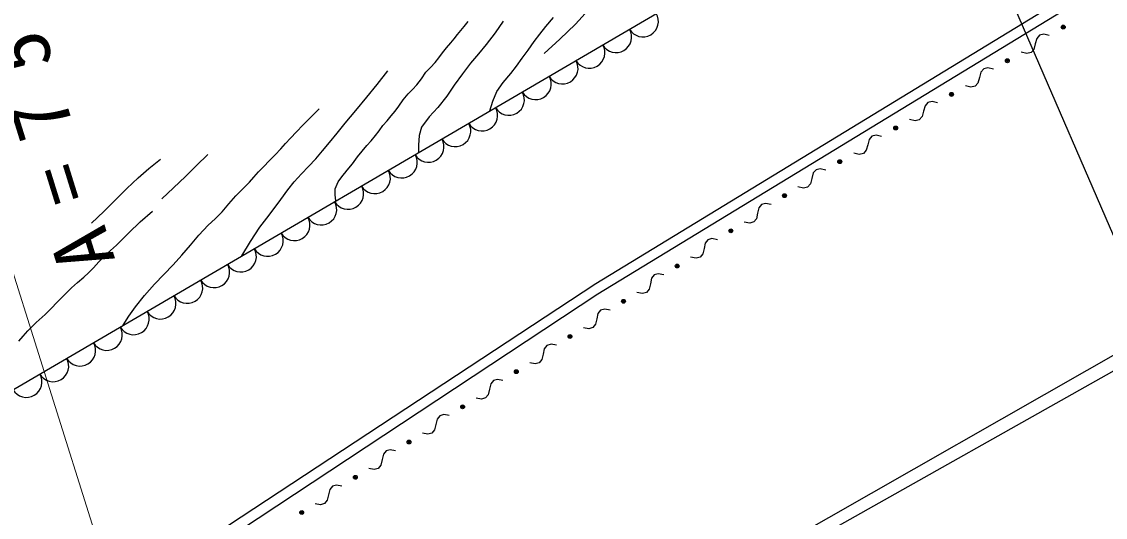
# Model space of a CAD drawing. Units: millimetres, scale not verified. Extents: x 40000 to 680000, y 20000 to 380000.
# Drawn here: x 422949 to 457540, y 289908 to 305734 of the extents above; entities that cross this region are included whole.
import ezdxf

# ---------------------------------------------------------------- set-up
doc = ezdxf.new("R2010")
doc.units = ezdxf.units.MM
doc.header["$LTSCALE"] = 1000
for name, color, linetype, lineweight in [('M-BGD', 7, 'Continuous', 25), ('M-STR-HTXT', 7, 'Continuous', 13), ('M-STR-STRC', 7, 'Continuous', 25)]:
    doc.layers.add(name, color=color, linetype=linetype, lineweight=lineweight)
doc.styles.add('ＭＳ ゴシック', font='')
doc.styles.get('ＭＳ ゴシック').set_extended_font_data('MS Gothic')

msp = doc.modelspace()

# ---------------------------------------------------------------- linework, layer by layer
at = {"layer": 'M-BGD'}
for p, q in [((441278, 297378), (477832, 319667)), ((477897, 319306), (441343, 297038)), ((419250, 291981), (456042, 313503)), ((439684, 305579), (439926, 305866)), ((440624, 305654), (441045, 306111)), ((436865, 305321), (436967, 305449)), ((436967, 305449), (437073, 305582)), ((437073, 305582), (437203, 305739)), ((438324, 305747), (438059, 305379)), ((439492, 305335), (439684, 305579)), ((440126, 305170), (440624, 305654)), ((436650, 305061), (436756, 305188)), ((436756, 305188), (436865, 305321)), ((438059, 305379), (437778, 305002)), ((439115, 304829), (439313, 305097)), ((439313, 305097), (439492, 305335)), ((439630, 304720), (440126, 305170)), ((455352, 305198), (455305, 305023)), ((455442, 305300), (455352, 305198)), ((455575, 305332), (455442, 305300)), ((455751, 305292), (455575, 305332)), ((436383, 304742), (436512, 304900)), ((436512, 304900), (436650, 305061)), ((437778, 305002), (437535, 304709)), ((438927, 304572), (439115, 304829)), ((455035, 304715), (454859, 304755)), ((455258, 304849), (455168, 304747)), ((455305, 305023), (455258, 304849)), ((435998, 304271), (436147, 304426)), ((436147, 304426), (436265, 304579)), ((436265, 304579), (436383, 304742)), ((437281, 304405), (437020, 304069)), ((437535, 304709), (437281, 304405)), ((438745, 304317), (438927, 304572)), ((455168, 304747), (455035, 304715)), ((434300, 303732), (434642, 304159)), ((435707, 303912), (435855, 304121)), ((435855, 304121), (435998, 304271)), ((437020, 304069), (436759, 303710)), ((438320, 303794), (438561, 304079)), ((438561, 304079), (438745, 304317)), ((453569, 304123), (453522, 303949)), ((453659, 304226), (453569, 304123)), ((453792, 304258), (453659, 304226)), ((453968, 304218), (453792, 304258)), ((433967, 303325), (434300, 303732)), ((435421, 303570), (435562, 303714)), ((435562, 303714), (435707, 303912)), ((438116, 303506), (438320, 303794)), ((453475, 303775), (453385, 303672)), ((453522, 303949), (453475, 303775)), ((435128, 303238), (435283, 303434)), ((435283, 303434), (435421, 303570)), ((436759, 303710), (436516, 303350)), ((437985, 303200), (438116, 303506)), ((453252, 303641), (453076, 303681)), ((453385, 303672), (453252, 303641)), ((433611, 302899), (433967, 303325)), ((434870, 302875), (434990, 303040)), ((434990, 303040), (435128, 303238)), ((436516, 303350), (436238, 302989)), ((437893, 302886), (437985, 303200)), ((451786, 303050), (451738, 302875)), ((451875, 303152), (451786, 303050)), ((452009, 303184), (451875, 303152)), ((452184, 303144), (452009, 303184)), ((431921, 302426), (432177, 302682)), ((432177, 302682), (432443, 302948)), ((433271, 302490), (433611, 302899)), ((434611, 302567), (434748, 302722)), ((434748, 302722), (434870, 302875)), ((435954, 302692), (435715, 302361)), ((436238, 302989), (435954, 302692)), ((451692, 302701), (451602, 302599)), ((451738, 302875), (451692, 302701)), ((431718, 302221), (431921, 302426)), ((433017, 302176), (433271, 302490)), ((434359, 302253), (434481, 302416)), ((434481, 302416), (434611, 302567)), ((435715, 302361), (435636, 302095)), ((451469, 302567), (451293, 302607)), ((451602, 302599), (451469, 302567)), ((431372, 301844), (431527, 302019)), ((431527, 302019), (431718, 302221)), ((432774, 301874), (433017, 302176)), ((434103, 301934), (434242, 302096)), ((434242, 302096), (434359, 302253)), ((435636, 302095), (435613, 301788)), ((450092, 302078), (450002, 301976)), ((450225, 302110), (450092, 302078)), ((450401, 302070), (450225, 302110)), ((431036, 301479), (431222, 301676)), ((431222, 301676), (431372, 301844)), ((432555, 301607), (432774, 301874)), ((433815, 301595), (433967, 301781)), ((433967, 301781), (434103, 301934)), ((435613, 301788), (435613, 301671)), ((435613, 301671), (435614, 301553)), ((449955, 301802), (449908, 301627)), ((450002, 301976), (449955, 301802)), ((427013, 301047), (427383, 301346)), ((428525, 301137), (428889, 301494)), ((430676, 301114), (430853, 301294)), ((430853, 301294), (431036, 301479)), ((432104, 301114), (432337, 301357)), ((432337, 301357), (432555, 301607)), ((433505, 301197), (433672, 301414)), ((433672, 301414), (433815, 301595)), ((449685, 301493), (449509, 301533)), ((449818, 301525), (449685, 301493)), ((449908, 301627), (449818, 301525)), ((426667, 300749), (427013, 301047)), ((428174, 300795), (428525, 301137)), ((430509, 300938), (430676, 301114)), ((431880, 300880), (432104, 301114)), ((433262, 300900), (433336, 300987)), ((433336, 300987), (433505, 301197)), ((448309, 301004), (448219, 300902)), ((448442, 301036), (448309, 301004)), ((448618, 300996), (448442, 301036)), ((426309, 300409), (426667, 300749)), ((427794, 300429), (428174, 300795)), ((429996, 300387), (430217, 300607)), ((430217, 300607), (430361, 300769)), ((430361, 300769), (430509, 300938)), ((431443, 300363), (431651, 300622)), ((431651, 300622), (431880, 300880)), ((432959, 300397), (433048, 300618)), ((433048, 300618), (433197, 300823)), ((433197, 300823), (433262, 300900)), ((446071, 288397), (467523, 300639)), ((469023, 300905), (446358, 288136)), ((448172, 300728), (448125, 300553)), ((448219, 300902), (448172, 300728)), ((425972, 300074), (426309, 300409)), ((427427, 300079), (427794, 300429)), ((429784, 300175), (429996, 300387)), ((431219, 300060), (431443, 300363)), ((432953, 300204), (432959, 300397)), ((447902, 300419), (447726, 300459)), ((448035, 300451), (447902, 300419)), ((448125, 300553), (448035, 300451)), ((425568, 299677), (425972, 300074)), ((429352, 299666), (429564, 299915)), ((429564, 299915), (429784, 300175)), ((431005, 299767), (431219, 300060)), ((432977, 300010), (432953, 300204)), ((446696, 299930), (446566, 299894)), ((446870, 299897), (446696, 299930)), ((425177, 299298), (425568, 299677)), ((426732, 299339), (427129, 299683)), ((429127, 299443), (429352, 299666)), ((430771, 299464), (431005, 299767)), ((446442, 299616), (446403, 299443)), ((446482, 299789), (446442, 299616)), ((446566, 299894), (446482, 299789)), ((426366, 298991), (426732, 299339)), ((428609, 298915), (428907, 299233)), ((428907, 299233), (429127, 299443)), ((430548, 299171), (430771, 299464)), ((446188, 299303), (446014, 299335)), ((446318, 299339), (446188, 299303)), ((446403, 299443), (446318, 299339)), ((426172, 298786), (426366, 298991)), ((428334, 298598), (428609, 298915)), ((430249, 298714), (430548, 299171)), ((425781, 298424), (425979, 298594)), ((425979, 298594), (426172, 298786)), ((428059, 298277), (428334, 298598)), ((429982, 298259), (430249, 298714)), ((444770, 298665), (444730, 298492)), ((444854, 298770), (444770, 298665)), ((444984, 298806), (444854, 298770)), ((445158, 298773), (444984, 298806)), ((425409, 298064), (425593, 298258)), ((425593, 298258), (425781, 298424)), ((427787, 297974), (428059, 298277)), ((444476, 298179), (444302, 298211)), ((444606, 298215), (444476, 298179)), ((444690, 298319), (444606, 298215)), ((444730, 298492), (444690, 298319)), ((425084, 297718), (425237, 297872)), ((425237, 297872), (425409, 298064)), ((427484, 297656), (427787, 297974)), ((424734, 297401), (424931, 297577)), ((424931, 297577), (425084, 297718)), ((427190, 297351), (427484, 297656)), ((443057, 297541), (443018, 297368)), ((443142, 297646), (443057, 297541)), ((443272, 297682), (443142, 297646)), ((443446, 297649), (443272, 297682)), ((424308, 297000), (424545, 297231)), ((424545, 297231), (424734, 297401)), ((426492, 287648), (441278, 297378)), ((426867, 296991), (427190, 297351)), ((442978, 297195), (442894, 297091)), ((443018, 297368), (442978, 297195)), ((424087, 296773), (424308, 297000)), ((441343, 297038), (426167, 287018)), ((426579, 296626), (426867, 296991)), ((442764, 297055), (442590, 297087)), ((442894, 297091), (442764, 297055)), ((423700, 296386), (423892, 296574)), ((423892, 296574), (424087, 296773)), ((426375, 296330), (426579, 296626)), ((441430, 296522), (441345, 296417)), ((441559, 296558), (441430, 296522)), ((441734, 296525), (441559, 296558)), ((423150, 295867), (423415, 296126)), ((423415, 296126), (423700, 296386)), ((426188, 296039), (426375, 296330)), ((441306, 296244), (441266, 296071)), ((441345, 296417), (441306, 296244)), ((423001, 295696), (423150, 295867)), ((441052, 295931), (440878, 295963)), ((441182, 295967), (441052, 295931)), ((441266, 296071), (441182, 295967)), ((422857, 295533), (423001, 295696)), ((439847, 295434), (439718, 295398)), ((440022, 295401), (439847, 295434)), ((439594, 295120), (439554, 294947)), ((439633, 295293), (439594, 295120)), ((439718, 295398), (439633, 295293)), ((439340, 294807), (439166, 294839)), ((439470, 294843), (439340, 294807)), ((439554, 294947), (439470, 294843)), ((437921, 294169), (437882, 293997)), ((438006, 294274), (437921, 294169)), ((438135, 294310), (438006, 294274)), ((438310, 294278), (438135, 294310)), ((437628, 293683), (437453, 293716)), ((437757, 293719), (437628, 293683)), ((437842, 293823), (437757, 293719)), ((437882, 293997), (437842, 293823)), ((436209, 293046), (436170, 292873)), ((436294, 293150), (436209, 293046)), ((436423, 293186), (436294, 293150)), ((436597, 293154), (436423, 293186)), ((436130, 292700), (436045, 292595)), ((436170, 292873), (436130, 292700)), ((435916, 292559), (435741, 292592)), ((436045, 292595), (435916, 292559)), ((434582, 292026), (434497, 291922)), ((434711, 292062), (434582, 292026)), ((434885, 292030), (434711, 292062)), ((434457, 291749), (434418, 291576)), ((434497, 291922), (434457, 291749)), ((434204, 291435), (434029, 291468)), ((434333, 291471), (434204, 291435)), ((434418, 291576), (434333, 291471)), ((432999, 290938), (432869, 290902)), ((433173, 290906), (432999, 290938)), ((432745, 290625), (432706, 290452)), ((432785, 290798), (432745, 290625)), ((432869, 290902), (432785, 290798)), ((432492, 290311), (432317, 290344)), ((432621, 290347), (432492, 290311)), ((432706, 290452), (432621, 290347))]:
    msp.add_line(p, q, dxfattribs=at)
for centre, radius in [((456197, 305560), 62.5), ((456197, 305560), 41.6), ((456197, 305560), 20.8), ((456197, 305560), 2.1), ((454413, 304486), 62.5), ((454413, 304486), 41.6), ((454413, 304486), 20.8), ((454413, 304486), 2.1), ((452630, 303412), 62.5), ((452630, 303412), 41.6), ((452630, 303412), 20.8), ((452630, 303412), 2.1), ((450847, 302339), 62.5), ((450847, 302339), 41.6), ((450847, 302339), 20.8), ((450847, 302339), 2.1), ((449064, 301265), 62.5), ((449064, 301265), 41.6), ((449064, 301265), 20.8), ((449064, 301265), 2.1), ((447298, 300178), 61.4), ((447298, 300178), 41), ((447298, 300178), 20.5), ((447298, 300178), 2), ((445586, 299054), 61.4), ((445586, 299054), 41), ((445586, 299054), 20.5), ((445586, 299054), 2), ((443874, 297930), 61.4), ((443874, 297930), 41), ((443874, 297930), 20.5), ((443874, 297930), 2), ((442162, 296806), 61.4), ((442162, 296806), 41), ((442162, 296806), 20.5), ((442162, 296806), 2), ((440450, 295682), 61.4), ((440450, 295682), 41), ((440450, 295682), 20.5), ((440450, 295682), 2), ((438738, 294558), 61.4), ((438738, 294558), 41), ((438738, 294558), 20.5), ((438738, 294558), 2), ((437025, 293434), 61.4), ((437025, 293434), 41), ((437025, 293434), 20.5), ((437025, 293434), 2), ((435313, 292311), 61.4), ((435313, 292311), 41), ((435313, 292311), 20.5), ((435313, 292311), 2), ((433601, 291187), 61.4), ((433601, 291187), 41), ((433601, 291187), 20.5), ((433601, 291187), 2), ((431889, 290063), 61.4), ((431889, 290063), 41), ((431889, 290063), 20.5), ((431889, 290063), 2)]:
    msp.add_circle(centre, radius, dxfattribs=at)
for centre in [(442780, 305745), (441924, 305244), (441069, 304744), (440213, 304243), (439357, 303743), (438502, 303242), (437646, 302742), (436790, 302241), (435935, 301741), (435079, 301240), (434223, 300740), (433368, 300239), (432512, 299739), (431657, 299238), (430801, 298737), (429945, 298237), (429090, 297736), (428234, 297236), (427378, 296735), (426523, 296235), (425667, 295734), (424812, 295234), (423956, 294733), (423100, 294233)]:
    msp.add_arc(centre, 496, 210.3261, 30.3261, dxfattribs=at)
at = {"layer": 'M-STR-HTXT'}
msp.add_line((429730, 275272), (420441, 304809), dxfattribs=at)
at = {"layer": 'M-STR-STRC'}
msp.add_line((449413, 318271), (458655, 296918), dxfattribs=at)

# ---------------------------------------------------------------- texts
at = {"layer": 'M-STR-HTXT', "insert": (425973, 298135), "char_height": 1833, "attachment_point": 7, "rotation": 107.3, "style": 'ＭＳ ゴシック'}
msp.add_mtext('\\T1.76;A=75', dxfattribs=at)

doc.saveas('drawing.dxf')
